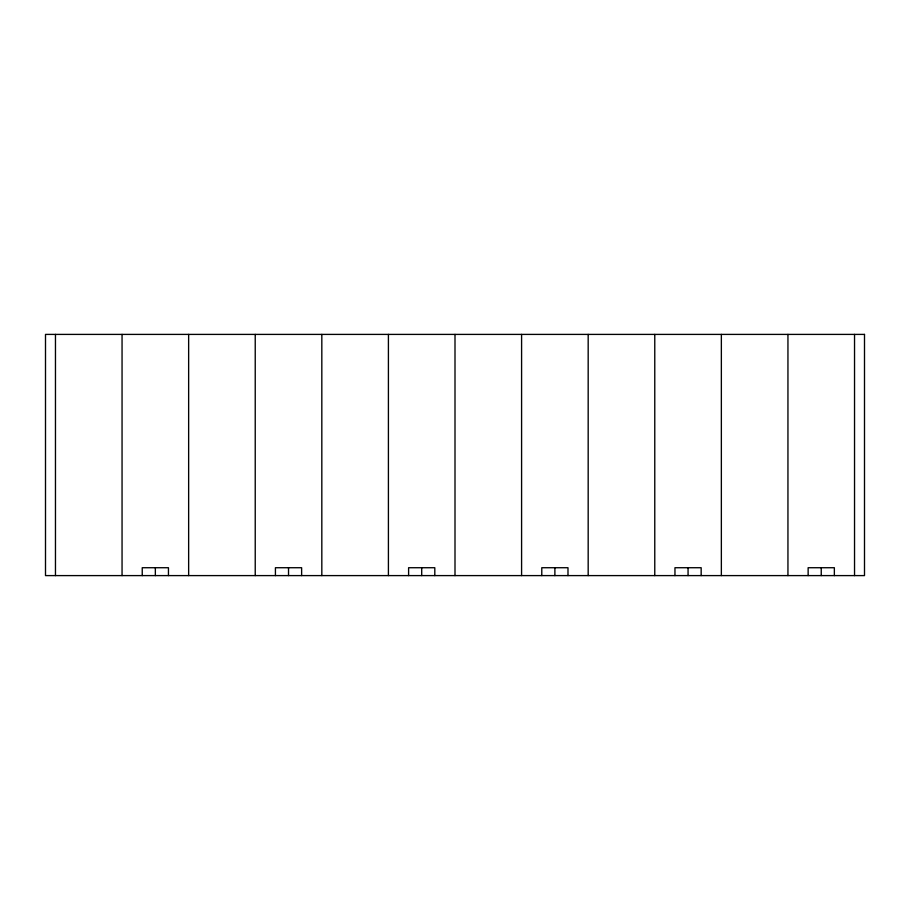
<?xml version="1.0" encoding="UTF-8"?>
<svg xmlns="http://www.w3.org/2000/svg" width="910" height="910" viewBox="0 0 910 910"><rect width="100%" height="100%" fill="white"/><g stroke="black" fill="none" stroke-linecap="round" stroke-linejoin="round"><path stroke-width="1.36" d="M854.535 334.402L854.535 575.598M834.356 575.598L834.356 567.726L808.137 567.726L808.137 575.598M821.241 567.726L821.241 575.598M787.946 334.402L787.946 575.598M721.357 334.402L721.357 575.598M701.166 575.598L701.166 567.726L674.958 567.726L674.958 575.598M688.062 567.726L688.062 575.598M654.768 334.402L654.768 575.598M588.178 334.402L588.178 575.598M567.988 575.598L567.988 567.726L541.78 567.726L541.78 575.598M554.884 567.726L554.884 575.598M521.589 334.402L521.589 575.598M455 334.402L455 575.598M434.809 575.598L434.809 567.726L408.601 567.726L408.601 575.598M421.705 567.726L421.705 575.598M388.411 334.402L388.411 575.598M321.822 334.402L321.822 575.598M301.631 575.598L301.631 567.726L275.423 567.726L275.423 575.598M288.527 567.726L288.527 575.598M255.232 334.402L255.232 575.598M188.643 334.402L188.643 575.598M168.452 575.598L168.452 567.726L142.233 567.726L142.233 575.598M155.348 567.726L155.348 575.598M122.054 334.402L122.054 575.598M55.464 334.402L55.464 575.598M864.5 334.402L45.5 334.402L45.5 575.598L864.5 575.598L864.5 334.402"/></g></svg>
